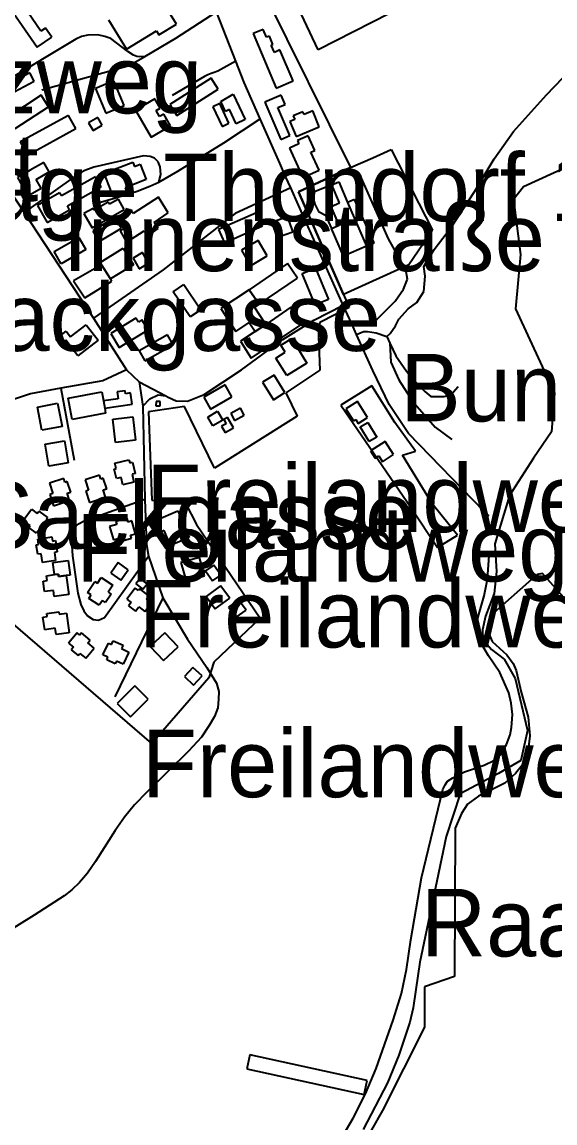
# Model space of a CAD drawing. Extents: x -3657 to 4700, y -7332 to 8131.
# Drawn here: x 2805 to 3148, y 1237 to 1945 of the extents above; entities that cross this region are included whole.
import ezdxf

# ---------------------------------------------------------------- set-up
doc = ezdxf.new("R2010")
doc.units = 0
for name, color, linetype in [('OSM_BUILDING_APARTMENTS', 9, 'CONTINUOUS'), ('OSM_BUILDING_DETACHED', 9, 'CONTINUOUS'), ('OSM_BUILDING_GREENHOUSE', 9, 'CONTINUOUS'), ('OSM_BUILDING_HOUSE', 9, 'CONTINUOUS'), ('OSM_BUILDING_ROOF', 9, 'CONTINUOUS'), ('OSM_BUILDING_YES', 9, 'CONTINUOUS'), ('OSM_HIGHWAY_PRIMARY', 8, 'CONTINUOUS'), ('OSM_HIGHWAY_RESIDENTIAL', 8, 'CONTINUOUS'), ('OSM_HIGHWAY_SERVICE', 8, 'CONTINUOUS'), ('OSM_HIGHWAY_TRACK', 8, 'CONTINUOUS'), ('OSM_LABELS', 8, 'CONTINUOUS'), ('OSM_LANDUSE_COMMERCIAL', 3, 'CONTINUOUS'), ('OSM_LANDUSE_RESIDENTIAL', 3, 'CONTINUOUS'), ('OSM_WATERWAY_STREAM', 4, 'CONTINUOUS')]:
    doc.layers.add(name, color=color, linetype=linetype)

msp = doc.modelspace()

# ---------------------------------------------------------------- linework, layer by layer
at = {"layer": 'OSM_BUILDING_APARTMENTS'}
for p, q in [((2856.242393, 1789.075665), (2838.33548, 1778.912449)), ((2861.999, 1780.180071), (2856.242393, 1789.075665)), ((2838.33548, 1778.912449), (2845.457289, 1767.92639)), ((2845.457289, 1767.92639), (2862.954642, 1778.701178)), ((2862.954642, 1778.701178), (2861.999, 1780.180071))]:
    msp.add_line(p, q, dxfattribs=at)
at = {"layer": 'OSM_BUILDING_DETACHED'}
for p, q in [((2864.896264, 1661.668518), (2873.891435, 1663.825699)), ((2873.891435, 1663.825699), (2874.369256, 1661.857549)), ((2864.486703, 1657.810054), (2865.745723, 1658.1214)), ((2865.927751, 1651.783289), (2864.486703, 1657.810054)), ((2865.745723, 1658.1214), (2864.896264, 1661.668518)), ((2874.369256, 1661.857549), (2876.166773, 1662.28009)), ((2876.166773, 1662.28009), (2877.903615, 1655.030181)), ((2831.979701, 1651.649855), (2822.77975, 1648.69207)), ((2832.753317, 1649.259164), (2831.979701, 1651.649855)), ((2834.315716, 1649.759541), (2832.753317, 1649.259164)), ((2836.50004, 1642.99889), (2834.315716, 1649.759541)), ((2855.066802, 1653.795917), (2845.86685, 1650.827013)), ((2845.86685, 1650.827013), (2848.005668, 1644.177556)), ((2855.840417, 1651.394107), (2855.066802, 1653.795917)), ((2857.4104, 1651.894484), (2855.840417, 1651.394107)), ((2859.594725, 1645.133832), (2857.4104, 1651.894484)), ((2868.88569, 1652.483817), (2865.927751, 1651.783289)), ((2870.015775, 1647.780272), (2868.88569, 1652.483817)), ((2877.099662, 1649.470434), (2870.015775, 1647.780272)), ((2877.903615, 1655.030181), (2875.886148, 1654.540923)), ((2875.886148, 1654.540923), (2877.099662, 1649.470434)), ((2822.77975, 1648.69207), (2824.918568, 1642.042613)), ((2824.918568, 1642.042613), (2823.037621, 1641.442161)), ((2834.217118, 1642.265003), (2836.50004, 1642.99889)), ((2835.741594, 1637.539219), (2834.217118, 1642.265003)), ((2848.005668, 1644.177556), (2846.124722, 1643.577103)), ((2846.124722, 1643.577103), (2848.460736, 1636.327194)), ((2857.304218, 1644.399946), (2859.594725, 1645.133832)), ((2858.828695, 1639.674161), (2857.304218, 1644.399946)), ((2823.037621, 1641.442161), (2825.373636, 1634.203371)), ((2825.373636, 1634.203371), (2835.741594, 1637.539219)), ((2848.460736, 1636.327194), (2858.828695, 1639.674161)), ((2806.048428, 1624.774041), (2811.221031, 1631.934994)), ((2811.221031, 1631.934994), (2814.96017, 1629.232958)), ((2814.96017, 1629.232958), (2816.006826, 1630.678492)), ((2816.006826, 1630.678492), (2821.680003, 1626.575399)), ((2891.479801, 1625.052029), (2905.283521, 1630.94536)), ((2905.283521, 1630.94536), (2912.579772, 1613.84358)), ((2810.492922, 1621.571627), (2806.048428, 1624.774041)), ((2809.522111, 1620.226169), (2810.492922, 1621.571627)), ((2823.287909, 1623.339627), (2818.145644, 1616.223151)), ((2821.680003, 1626.575399), (2820.694023, 1625.218821)), ((2820.694023, 1625.218821), (2823.287909, 1623.339627)), ((2866.056686, 1622.17208), (2861.498425, 1620.904458)), ((2861.498425, 1620.904458), (2863.88753, 1612.364687)), ((2872.76135, 1626.141739), (2865.510605, 1624.117991)), ((2865.510605, 1624.117991), (2866.056686, 1622.17208)), ((2873.421198, 1623.784406), (2872.76135, 1626.141739)), ((2875.772381, 1624.440456), (2873.421198, 1623.784406)), ((2878.062889, 1616.267629), (2875.772381, 1624.440456)), ((2894.695612, 1617.513013), (2891.479801, 1625.052029)), ((2814.474765, 1616.645692), (2809.522111, 1620.226169)), ((2815.536589, 1618.113465), (2814.474765, 1616.645692)), ((2815.278718, 1612.842826), (2824.448331, 1614.243882)), ((2818.145644, 1616.223151), (2815.536589, 1618.113465)), ((2824.448331, 1614.243882), (2824.857892, 1611.552964)), ((2874.884999, 1615.37807), (2878.062889, 1616.267629)), ((2875.44625, 1613.354322), (2874.884999, 1615.37807)), ((2896.432454, 1618.246899), (2894.695612, 1617.513013)), ((2900.512894, 1608.695255), (2896.432454, 1618.246899)), ((2912.579772, 1613.84358), (2900.512894, 1608.695255)), ((2814.368582, 1609.006601), (2815.832383, 1609.22899)), ((2815.286302, 1603.057672), (2814.368582, 1609.006601)), ((2815.832383, 1609.22899), (2815.278718, 1612.842826)), ((2824.857892, 1611.552964), (2826.776761, 1611.853191)), ((2826.776761, 1611.853191), (2827.891677, 1604.547684)), ((2863.88753, 1612.364687), (2867.619085, 1613.40992)), ((2867.619085, 1613.40992), (2868.203089, 1611.330575)), ((2868.203089, 1611.330575), (2875.44625, 1613.354322)), ((2817.409951, 1603.380137), (2815.286302, 1603.057672)), ((2818.282164, 1597.664718), (2817.409951, 1603.380137)), ((2827.891677, 1604.547684), (2825.980393, 1604.258577)), ((2825.980393, 1604.258577), (2826.79193, 1598.976818)), ((2919.125163, 1600.989446), (2907.323741, 1597.686957)), ((2922.431988, 1589.202784), (2919.125163, 1600.989446)), ((2826.79193, 1598.976818), (2818.282164, 1597.664718)), ((2907.323741, 1597.686957), (2910.622981, 1585.900295)), ((2818.843414, 1585.855817), (2821.308364, 1586.178282)), ((2819.75355, 1579.028448), (2818.843414, 1585.855817)), ((2820.906388, 1589.258382), (2826.048653, 1589.94779)), ((2821.308364, 1586.178282), (2820.906388, 1589.258382)), ((2826.048653, 1589.94779), (2828.54394, 1590.281375)), ((2828.54394, 1590.281375), (2828.748721, 1588.724646)), ((2828.748721, 1588.724646), (2833.671036, 1589.369577)), ((2833.671036, 1589.369577), (2835.30928, 1577.082537)), ((2847.254807, 1578.516952), (2851.911666, 1585.522232)), ((2851.911666, 1585.522232), (2853.648508, 1584.365805)), ((2853.648508, 1584.365805), (2856.105873, 1588.068596)), ((2856.105873, 1588.068596), (2863.462801, 1583.187139)), ((2910.622981, 1585.900295), (2922.431988, 1589.202784)), ((2825.373636, 1579.773454), (2819.75355, 1579.028448)), ((2825.896963, 1575.837154), (2825.373636, 1579.773454)), ((2849.719757, 1576.882386), (2847.254807, 1578.516952)), ((2863.462801, 1583.187139), (2860.459354, 1578.661505)), ((2860.459354, 1578.661505), (2862.49199, 1577.304927)), ((2932.799946, 1582.797956), (2923.463474, 1575.92611)), ((2938.693073, 1574.791922), (2932.799946, 1582.797956)), ((2835.30928, 1577.082537), (2825.896963, 1575.837154)), ((2848.233202, 1574.647368), (2849.719757, 1576.882386)), ((2854.87719, 1570.23293), (2848.233202, 1574.647368)), ((2856.91741, 1573.313029), (2854.87719, 1570.23293)), ((2858.942462, 1571.967571), (2856.91741, 1573.313029)), ((2862.49199, 1577.304927), (2858.942462, 1571.967571)), ((2923.463474, 1575.92611), (2929.356601, 1567.920075)), ((2929.356601, 1567.920075), (2938.693073, 1574.791922)), ((2821.065662, 1564.895573), (2828.839734, 1565.974164)), ((2821.315949, 1563.049737), (2821.065662, 1564.895573)), ((2828.839734, 1565.974164), (2829.03693, 1564.584227)), ((2829.03693, 1564.584227), (2833.708959, 1565.229158)), ((2833.708959, 1565.229158), (2835.460969, 1552.564056)), ((2818.653803, 1562.682794), (2821.315949, 1563.049737)), ((2819.783888, 1554.565565), (2818.653803, 1562.682794)), ((2826.50372, 1555.488482), (2819.783888, 1554.565565)), ((2827.06497, 1551.407629), (2826.50372, 1555.488482)), ((2835.460969, 1552.564056), (2827.06497, 1551.407629)), ((2840.550143, 1552.530697), (2835.119668, 1545.936838)), ((2842.302153, 1551.085163), (2840.550143, 1552.530697)), ((2843.447407, 1552.4751), (2842.302153, 1551.085163)), ((2849.021986, 1547.882749), (2843.447407, 1552.4751)), ((2897.031627, 1552.608534), (2887.55105, 1543.790776)), ((2905.511054, 1543.47943), (2897.031627, 1552.608534)), ((2835.119668, 1545.936838), (2838.214129, 1543.390474)), ((2838.214129, 1543.390474), (2836.78825, 1541.655834)), ((2847.543016, 1546.092511), (2849.021986, 1547.882749)), ((2851.570365, 1542.778902), (2847.543016, 1546.092511)), ((2857.20562, 1538.319986), (2860.739979, 1545.847882)), ((2860.739979, 1545.847882), (2862.636094, 1544.958323)), ((2862.636094, 1544.958323), (2863.826855, 1547.504687)), ((2863.826855, 1547.504687), (2870.190218, 1544.513543)), ((2870.190218, 1544.513543), (2869.189069, 1542.378601)), ((2887.55105, 1543.790776), (2896.030478, 1534.672792)), ((2896.030478, 1534.672792), (2905.511054, 1543.47943)), ((2836.78825, 1541.655834), (2841.308589, 1537.930804)), ((2841.308589, 1537.930804), (2842.41592, 1539.276262)), ((2842.41592, 1539.276262), (2846.15506, 1536.207282)), ((2846.15506, 1536.207282), (2851.570365, 1542.778902)), ((2860.330418, 1536.852213), (2857.20562, 1538.319986)), ((2859.594725, 1535.284364), (2860.330418, 1536.852213)), ((2869.189069, 1542.378601), (2873.830759, 1540.19918)), ((2873.830759, 1540.19918), (2870.137127, 1532.326579)), ((2865.123798, 1532.682403), (2859.594725, 1535.284364)), ((2865.889828, 1534.316968), (2865.123798, 1532.682403)), ((2870.137127, 1532.326579), (2865.889828, 1534.316968)), ((2877.607821, 1518.49393), (2866.344896, 1507.174287)), ((2886.216185, 1509.931921), (2877.607821, 1518.49393)), ((2874.960844, 1498.612277), (2886.216185, 1509.931921)), ((2866.344896, 1507.174287), (2874.960844, 1498.612277))]:
    msp.add_line(p, q, dxfattribs=at)
at = {"layer": 'OSM_BUILDING_GREENHOUSE'}
for p, q in [((2951.609411, 1281.34851), (2949.637451, 1272.352841)), ((3026.998957, 1264.813825), (2951.609411, 1281.34851)), ((2949.637451, 1272.352841), (3025.026997, 1255.807036)), ((3025.026997, 1255.807036), (3026.998957, 1264.813825))]:
    msp.add_line(p, q, dxfattribs=at)
at = {"layer": 'OSM_BUILDING_HOUSE'}
for p, q in [((2825.919717, 1797.593196), (2841.725734, 1806.744539)), ((2841.725734, 1806.744539), (2846.22332, 1798.983133)), ((2830.417302, 1789.83179), (2825.919717, 1797.593196)), ((2846.22332, 1798.983133), (2830.417302, 1789.83179))]:
    msp.add_line(p, q, dxfattribs=at)
at = {"layer": 'OSM_BUILDING_ROOF'}
for p, q in [((3018.898752, 1831.129586), (3014.416335, 1829.261511)), ((3014.416335, 1829.261511), (3026.627318, 1801.073597)), ((3031.481373, 1803.319735), (3018.898752, 1831.129586)), ((3026.627318, 1801.073597), (3031.481373, 1803.319735))]:
    msp.add_line(p, q, dxfattribs=at)
at = {"layer": 'OSM_BUILDING_YES'}
for p, q in [((2817.387198, 1939.222174), (2806.147026, 1955.667904)), ((2904.441645, 1943.758927), (2897.418434, 1955.156407)), ((2799.624389, 1951.220107), (2814.861572, 1928.914405)), ((2860.823408, 1946.527681), (2872.435218, 1927.680141)), ((2820.3148, 1941.223683), (2817.387198, 1939.222174)), ((2824.311811, 1935.37483), (2820.3148, 1941.223683)), ((2872.435218, 1927.680141), (2891.585983, 1939.477923)), ((2891.585983, 1939.477923), (2893.209058, 1936.842603)), ((2893.209058, 1936.842603), (2904.441645, 1943.758927)), ((2960.134345, 1940.467557), (2953.73306, 1937.765521)), ((2962.295917, 1935.36371), (2960.134345, 1940.467557)), ((2814.861572, 1928.914405), (2824.311811, 1935.37483)), ((2953.73306, 1937.765521), (2968.575851, 1902.70576)), ((2964.131356, 1936.142075), (2962.295917, 1935.36371)), ((2966.376357, 1930.826957), (2964.131356, 1936.142075)), ((2965.322117, 1930.382178), (2966.376357, 1930.826957)), ((2967.309246, 1925.689752), (2965.322117, 1930.382178)), ((2970.90428, 1927.213122), (2967.309246, 1925.689752)), ((2979.35337, 1907.264752), (2970.90428, 1927.213122)), ((2810.189544, 1912.557631), (2797.333882, 1905.708023)), ((2813.079224, 1907.142438), (2810.189544, 1912.557631)), ((2800.223562, 1900.29283), (2813.079224, 1907.142438)), ((2864.281922, 1907.32035), (2852.503254, 1902.483371)), ((2870.781806, 1891.497312), (2864.281922, 1907.32035)), ((2926.732377, 1909.043871), (2900.133671, 1892.175601)), ((2931.20721, 1901.982993), (2926.732377, 1909.043871)), ((2968.575851, 1902.70576), (2979.35337, 1907.264752)), ((2817.455458, 1898.057812), (2796.074861, 1884.025013)), ((2822.28676, 1890.696708), (2817.455458, 1898.057812)), ((2852.503254, 1902.483371), (2859.003137, 1886.660332)), ((2904.608503, 1885.125842), (2931.20721, 1901.982993)), ((2933.012311, 1893.988078), (2940.839475, 1898.847296)), ((2940.839475, 1898.847296), (2948.568042, 1882.434925)), ((2971.677895, 1898.180127), (2961.309937, 1893.754569)), ((2974.241443, 1892.153362), (2971.677895, 1898.180127)), ((2800.853072, 1876.675028), (2822.28676, 1890.696708)), ((2859.003137, 1886.660332), (2870.781806, 1891.497312)), ((2890.501405, 1895.833914), (2878.017382, 1888.528407)), ((2893.990258, 1889.862746), (2890.501405, 1895.833914)), ((2891.305358, 1888.294898), (2893.990258, 1889.862746)), ((2900.133671, 1892.175601), (2904.608503, 1885.125842)), ((2932.253865, 1892.731575), (2927.847293, 1890.674469)), ((2927.847293, 1890.674469), (2933.725251, 1878.009367)), ((2938.139407, 1880.055354), (2932.253865, 1892.731575)), ((2935.970251, 1887.705565), (2933.012311, 1893.988078)), ((2961.309937, 1893.754569), (2971.54896, 1869.758704)), ((2969.523908, 1890.140734), (2974.241443, 1892.153362)), ((2977.199383, 1872.171634), (2969.523908, 1890.140734)), ((2835.058993, 1885.192559), (2804.121975, 1868.224214)), ((2839.738605, 1876.663909), (2835.058993, 1885.192559)), ((2853.853288, 1883.835981), (2847.990499, 1880.466775)), ((2856.682292, 1878.921166), (2853.853288, 1883.835981)), ((2878.017382, 1888.528407), (2888.172976, 1871.181999)), ((2893.60345, 1884.369717), (2891.305358, 1888.294898)), ((2896.280765, 1885.937565), (2893.60345, 1884.369717)), ((2900.649415, 1878.476386), (2896.280765, 1885.937565)), ((2938.465539, 1888.873111), (2935.970251, 1887.705565)), ((2942.781098, 1879.71065), (2938.465539, 1888.873111)), ((2985.62572, 1887.549892), (2979.368539, 1884.95905)), ((2979.368539, 1884.95905), (2980.400026, 1882.479403)), ((2986.376581, 1885.726295), (2985.62572, 1887.549892)), ((2991.973914, 1888.050269), (2986.376581, 1885.726295)), ((2996.213628, 1877.809216), (2991.973914, 1888.050269)), ((2808.809172, 1859.695563), (2839.738605, 1876.663909)), ((2847.990499, 1880.466775), (2850.819503, 1875.551959)), ((2850.819503, 1875.551959), (2856.682292, 1878.921166)), ((2888.172976, 1871.181999), (2900.649415, 1878.476386)), ((2933.725251, 1878.009367), (2938.139407, 1880.055354)), ((2948.568042, 1882.434925), (2942.781098, 1879.71065)), ((2980.400026, 1882.479403), (2977.282812, 1881.178423)), ((2977.282812, 1881.178423), (2981.249486, 1871.604539)), ((2981.249486, 1871.604539), (2996.213628, 1877.809216)), ((2971.54896, 1869.758704), (2977.199383, 1872.171634)), ((2988.970467, 1872.0382), (2982.17479, 1868.913622)), ((2982.17479, 1868.913622), (2983.069756, 1866.956591)), ((2993.323948, 1862.59775), (2988.970467, 1872.0382)), ((2804.121975, 1868.224214), (2808.809172, 1859.695563)), ((2983.069756, 1866.956591), (2976.964265, 1864.14336)), ((2976.964265, 1864.14336), (2985.709149, 1845.184625)), ((2990.843829, 1861.463562), (2993.323948, 1862.59775)), ((2996.137783, 1849.988246), (2990.843829, 1861.463562)), ((2819.1923, 1854.93642), (2810.530845, 1849.954887)), ((2822.696321, 1848.854057), (2819.1923, 1854.93642)), ((2858.062664, 1848.053454), (2876.303294, 1855.15881)), ((2876.303294, 1855.15881), (2877.387872, 1852.378937)), ((2810.530845, 1849.954887), (2802.241028, 1845.195744)), ((2814.292738, 1844.017078), (2822.696321, 1848.854057)), ((2864.084726, 1832.58624), (2858.062664, 1848.053454)), ((2877.387872, 1852.378937), (2881.043582, 1853.802232)), ((2881.043582, 1853.802232), (2884.896488, 1843.905883)), ((2985.709149, 1845.184625), (2996.137783, 1849.988246)), ((2802.241028, 1845.195744), (2809.013952, 1833.420202)), ((2817.569225, 1838.335017), (2814.292738, 1844.017078)), ((2852.427409, 1845.762838), (2830.493147, 1833.364604)), ((2856.15138, 1839.180099), (2852.427409, 1845.762838)), ((2884.896488, 1843.905883), (2871.449238, 1838.668602)), ((3004.162143, 1840.570035), (2993.043323, 1835.944326)), ((3004.162143, 1840.570035), (3008.674898, 1842.515947)), ((3009.175472, 1828.983524), (3004.162143, 1840.570035)), ((3009.175472, 1828.983524), (3004.162143, 1840.570035)), ((3008.674898, 1842.515947), (3014.416335, 1829.261511)), ((2809.013952, 1833.420202), (2817.569225, 1838.335017)), ((2829.332724, 1835.410591), (2815.058768, 1827.337839)), ((2830.493147, 1833.364604), (2829.332724, 1835.410591)), ((2834.452236, 1826.915298), (2856.15138, 1839.180099)), ((2872.533816, 1835.877609), (2864.084726, 1832.58624)), ((2871.449238, 1838.668602), (2872.533816, 1835.877609)), ((2993.043323, 1835.944326), (2992.231786, 1831.985787)), ((2815.058768, 1827.337839), (2821.30078, 1816.307302)), ((2835.817439, 1824.502368), (2834.452236, 1826.915298)), ((2860.565536, 1829.483901), (2851.479352, 1824.235501)), ((2861.399827, 1828.038367), (2860.565536, 1829.483901)), ((2867.088173, 1831.318617), (2861.399827, 1828.038367)), ((2870.887988, 1824.735878), (2867.088173, 1831.318617)), ((2892.90568, 1832.597359), (2876.530828, 1822.122797)), ((2899.109769, 1822.434143), (2892.90568, 1832.597359)), ((2992.231786, 1831.985787), (2993.346701, 1828.116204)), ((2993.346701, 1828.116204), (2995.584118, 1823.434897)), ((3003.805674, 1826.65955), (3009.175472, 1828.983524)), ((3003.805674, 1826.65955), (3009.175472, 1828.983524)), ((3008.993445, 1814.683856), (3003.805674, 1826.65955)), ((3008.993445, 1814.683856), (3003.805674, 1826.65955)), ((3014.416335, 1829.261511), (3026.627318, 1801.073597)), ((2821.30078, 1816.307302), (2835.817439, 1824.502368)), ((2850.819503, 1825.391928), (2844.964299, 1822.011602)), ((2844.964299, 1822.011602), (2850.273422, 1812.826901)), ((2850.273422, 1812.826901), (2870.887988, 1824.735878)), ((2864.881095, 1819.576433), (2850.645061, 1811.003304)), ((2851.479352, 1824.235501), (2850.819503, 1825.391928)), ((2869.075302, 1812.604511), (2864.881095, 1819.576433)), ((2875.006351, 1824.357815), (2868.498883, 1820.399276)), ((2868.498883, 1820.399276), (2872.564154, 1813.382876)), ((2876.530828, 1822.122797), (2875.006351, 1824.357815)), ((2890.160105, 1816.229466), (2899.109769, 1822.434143)), ((2955.940138, 1822.623174), (2931.495419, 1811.703832)), ((2959.7172, 1814.17236), (2955.940138, 1822.623174)), ((2965.610326, 1816.607529), (2975.447373, 1820.199125)), ((2975.447373, 1820.199125), (2979.118252, 1810.158223)), ((2995.584118, 1823.434897), (3000.26373, 1820.999728)), ((3000.26373, 1820.999728), (3003.964947, 1812.504436)), ((2854.839268, 1804.042502), (2869.075302, 1812.604511)), ((2872.564154, 1813.382876), (2868.195504, 1811.036663)), ((2885.890053, 1807.578501), (2892.602301, 1812.459958)), ((2892.602301, 1812.459958), (2890.160105, 1816.229466)), ((2935.272481, 1803.253018), (2959.7172, 1814.17236)), ((2969.281206, 1806.566627), (2965.610326, 1816.607529)), ((3003.964947, 1812.504436), (3008.993445, 1814.683856)), ((3003.964947, 1812.504436), (3008.993445, 1814.683856)), ((3011.716267, 1794.613172), (3003.964947, 1812.504436)), ((2850.645061, 1811.003304), (2854.839268, 1804.042502)), ((2868.195504, 1811.036663), (2872.359374, 1803.619961)), ((2872.359374, 1803.619961), (2883.751235, 1810.936587)), ((2883.751235, 1810.936587), (2885.890053, 1807.578501)), ((2931.495419, 1811.703832), (2935.272481, 1803.253018)), ((2956.865442, 1804.754149), (2946.209274, 1798.516114)), ((2962.713062, 1794.779965), (2956.865442, 1804.754149)), ((2979.118252, 1810.158223), (2969.281206, 1806.566627)), ((2855.423272, 1790.699111), (2870.273647, 1799.850453)), ((2870.273647, 1799.850453), (2876.788699, 1789.075665)), ((2946.209274, 1798.516114), (2952.056894, 1788.53081)), ((3026.627318, 1801.073597), (3011.716267, 1794.613172)), ((2861.999, 1780.180071), (2855.423272, 1790.699111)), ((2882.530136, 1797.003863), (2876.530828, 1793.445625)), ((2876.530828, 1793.445625), (2880.398903, 1786.429226)), ((2886.398212, 1790.098658), (2882.530136, 1797.003863)), ((2952.056894, 1788.53081), (2962.713062, 1794.779965)), ((2876.788699, 1789.075665), (2861.999, 1780.180071)), ((2880.398903, 1786.429226), (2886.398212, 1790.098658)), ((2975.803842, 1789.854029), (2951.177096, 1773.119193)), ((2982.091361, 1780.602611), (2975.803842, 1789.854029)), ((2985.147899, 1783.426963), (2993.733509, 1787.029678)), ((2993.596989, 1763.289561), (2985.147899, 1783.426963)), ((2993.733509, 1787.029678), (3002.182599, 1766.892277)), ((2902.302827, 1771.751495), (2909.136427, 1776.399443)), ((2909.136427, 1776.399443), (2920.14148, 1760.25394)), ((2957.464615, 1763.867775), (2982.091361, 1780.602611)), ((2913.307881, 1755.594872), (2902.302827, 1771.751495)), ((2951.177096, 1773.119193), (2932.853038, 1761.065663)), ((2957.464615, 1763.867775), (2951.177096, 1773.119193)), ((2951.177096, 1773.119193), (2957.464615, 1763.867775)), ((2954.658364, 1761.78843), (2957.464615, 1763.867775)), ((3002.182599, 1766.892277), (2993.596989, 1763.289561)), ((2920.14148, 1760.25394), (2913.307881, 1755.594872)), ((2932.853038, 1761.065663), (2942.629408, 1746.287857)), ((2961.89394, 1750.846849), (2954.658364, 1761.78843)), ((2977.927492, 1761.832908), (2961.89394, 1750.846849)), ((2985.041716, 1751.058119), (2977.927492, 1761.832908)), ((2836.446949, 1742.840814), (2846.375009, 1750.524384)), ((2846.375009, 1750.524384), (2854.050484, 1740.605796)), ((2878.426943, 1754.827627), (2862.188611, 1744.853442)), ((2879.974173, 1752.303503), (2878.426943, 1754.827627)), ((2882.279849, 1753.715678), (2879.974173, 1752.303503)), ((2886.238938, 1747.266372), (2882.279849, 1753.715678)), ((2942.629408, 1746.287857), (2951.222603, 1751.958798)), ((2951.222603, 1751.958798), (2954.984496, 1746.276738)), ((2952.39061, 1729.197197), (2985.041716, 1751.058119)), ((2954.984496, 1746.276738), (2961.89394, 1750.846849)), ((2961.89394, 1750.846849), (2954.984496, 1746.276738)), ((2826.890528, 1741.239607), (2833.648283, 1746.465769)), ((2829.583012, 1737.748087), (2826.890528, 1741.239607)), ((2833.648283, 1746.465769), (2836.446949, 1742.840814)), ((2862.188611, 1744.853442), (2867.702514, 1735.880012)), ((2867.702514, 1735.880012), (2886.238938, 1747.266372)), ((2898.730546, 1744.141795), (2880.51267, 1733.767308)), ((2902.378672, 1737.748087), (2898.730546, 1744.141795)), ((2954.984496, 1746.276738), (2945.678362, 1740.072061)), ((2971.571713, 1737.381143), (2978.549417, 1741.695507)), ((2978.549417, 1741.695507), (2988.272697, 1725.972544)), ((2833.360073, 1740.672513), (2829.583012, 1737.748087)), ((2841.141731, 1730.620492), (2833.360073, 1740.672513)), ((2854.050484, 1740.605796), (2841.141731, 1730.620492)), ((2884.16838, 1727.362481), (2902.378672, 1737.748087)), ((2945.678362, 1740.072061), (2952.39061, 1729.197197)), ((2974.35521, 1732.888868), (2971.571713, 1737.381143)), ((2880.51267, 1733.767308), (2884.16838, 1727.362481)), ((2968.333148, 1729.174958), (2974.35521, 1732.888868)), ((2975.280515, 1717.94427), (2968.333148, 1729.174958)), ((2988.272697, 1725.972544), (2975.280515, 1717.94427)), ((2967.157556, 1718.133302), (2959.808213, 1713.57431)), ((2959.808213, 1713.57431), (2966.75558, 1702.365861)), ((2974.112507, 1706.924853), (2967.157556, 1718.133302)), ((2834.778368, 1703.311018), (2856.416836, 1707.358513)), ((2856.416836, 1707.358513), (2857.493829, 1701.620855)), ((2871.449238, 1708.170236), (2866.269051, 1707.42523)), ((2866.269051, 1707.42523), (2866.91373, 1702.977433)), ((2871.722279, 1706.257683), (2871.449238, 1708.170236)), ((2874.900168, 1706.713583), (2871.722279, 1706.257683)), ((2875.931655, 1699.508151), (2874.900168, 1706.713583)), ((2935.704795, 1711.928625), (2921.916244, 1704.067143)), ((2940.103783, 1704.200577), (2935.704795, 1711.928625)), ((2966.75558, 1702.365861), (2974.112507, 1706.924853)), ((2815.09669, 1697.695674), (2828.104042, 1700.153082)), ((2828.104042, 1700.153082), (2830.933046, 1685.208484)), ((2837.319162, 1689.689639), (2834.778368, 1703.311018)), ((2866.91373, 1702.977433), (2857.493829, 1701.620855)), ((2857.493829, 1701.620855), (2858.335705, 1696.995146)), ((2857.493829, 1701.620855), (2858.335705, 1696.995146)), ((2858.335705, 1696.995146), (2875.931655, 1699.508151)), ((2891.290189, 1701.198314), (2891.237098, 1698.462919)), ((2893.937166, 1701.153836), (2891.290189, 1701.198314)), ((2893.884075, 1698.407322), (2893.937166, 1701.153836)), ((2921.916244, 1704.067143), (2926.315232, 1696.350215)), ((2926.315232, 1696.350215), (2940.103783, 1704.200577)), ((3020.696269, 1701.28727), (3013.309004, 1696.628203)), ((3027.211321, 1690.946142), (3020.696269, 1701.28727)), ((2817.925695, 1682.739956), (2815.09669, 1697.695674)), ((2858.942462, 1693.737135), (2837.319162, 1689.689639)), ((2858.335705, 1696.995146), (2858.942462, 1693.737135)), ((2891.237098, 1698.462919), (2893.884075, 1698.407322)), ((2924.487377, 1691.179651), (2930.774895, 1694.949159)), ((2930.774895, 1694.949159), (2934.172734, 1689.289338)), ((2945.617686, 1696.883951), (2939.314999, 1693.62594)), ((2939.314999, 1693.62594), (2941.643428, 1689.111426)), ((2941.643428, 1689.111426), (2947.9537, 1692.369437)), ((2947.9537, 1692.369437), (2945.617686, 1696.883951)), ((3013.309004, 1696.628203), (3018.238904, 1688.80008)), ((2830.933046, 1685.208484), (2817.925695, 1682.739956)), ((2863.493138, 1689.878671), (2876.363969, 1691.335324)), ((2865.184473, 1674.978551), (2863.493138, 1689.878671)), ((2876.363969, 1691.335324), (2878.055304, 1676.446324)), ((2927.885215, 1685.51983), (2924.487377, 1691.179651)), ((2934.172734, 1689.289338), (2927.885215, 1685.51983)), ((2936.326721, 1686.965364), (2933.45221, 1685.375276)), ((2933.45221, 1685.375276), (2935.644119, 1681.394498)), ((2937.25961, 1691.035098), (2934.817413, 1689.689639)), ((2934.817413, 1689.689639), (2936.326721, 1686.965364)), ((2935.644119, 1681.394498), (2940.968411, 1684.330044)), ((2940.968411, 1684.330044), (2937.25961, 1691.035098)), ((3018.238904, 1688.80008), (3019.679951, 1689.711878)), ((3019.679951, 1689.711878), (3021.257519, 1687.198873)), ((3021.257519, 1687.198873), (3027.211321, 1690.946142)), ((3022.546878, 1684.897138), (3027.370595, 1687.810445)), ((3028.280731, 1675.43445), (3022.546878, 1684.897138)), ((3027.370595, 1687.810445), (3033.104448, 1678.358876)), ((3033.104448, 1678.358876), (3028.280731, 1675.43445)), ((2820.011421, 1673.777645), (2832.396847, 1675.901468)), ((2822.415696, 1659.778204), (2820.011421, 1673.777645)), ((2832.396847, 1675.901468), (2834.801121, 1661.902027)), ((2878.055304, 1676.446324), (2865.184473, 1674.978551)), ((3038.42874, 1675.590123), (3029.039177, 1669.563358)), ((3043.881968, 1667.10595), (3038.42874, 1675.590123)), ((3029.039177, 1669.563358), (3032.118468, 1664.770856)), ((3032.118468, 1664.770856), (3034.401391, 1666.238629)), ((3034.401391, 1666.238629), (3036.775327, 1662.546958)), ((3036.775327, 1662.546958), (3043.881968, 1667.10595)), ((2834.801121, 1661.902027), (2822.415696, 1659.778204)), ((2825.02475, 1597.686957), (2834.88455, 1598.999057)), ((2826.048653, 1589.94779), (2825.02475, 1597.686957)), ((2834.88455, 1598.999057), (2836.113233, 1589.703161)), ((2867.050251, 1597.653599), (2862.226533, 1590.970784)), ((2873.481874, 1593.005651), (2867.050251, 1597.653599)), ((2868.665741, 1586.322836), (2873.481874, 1593.005651)), ((2928.537479, 1596.08575), (2923.190434, 1592.427437)), ((2923.190434, 1592.427437), (2927.665266, 1585.878056)), ((2933.012311, 1589.536369), (2928.537479, 1596.08575)), ((2828.54394, 1590.281375), (2826.048653, 1589.94779)), ((2828.748721, 1588.724646), (2828.54394, 1590.281375)), ((2833.671036, 1589.369577), (2828.748721, 1588.724646)), ((2836.113233, 1589.703161), (2833.671036, 1589.369577)), ((2862.226533, 1590.970784), (2868.665741, 1586.322836)), ((2881.104258, 1587.54598), (2878.396605, 1584.054459)), ((2885.601843, 1584.054459), (2881.104258, 1587.54598)), ((2927.665266, 1585.878056), (2933.012311, 1589.536369)), ((2878.002213, 1581.341303), (2872.594492, 1574.146991)), ((2880.110693, 1579.751215), (2878.002213, 1581.341303)), ((2878.396605, 1584.054459), (2882.886606, 1580.562938)), ((2880.869139, 1580.763089), (2880.110693, 1579.751215)), ((2886.70159, 1576.382009), (2880.869139, 1580.763089)), ((2882.886606, 1580.562938), (2885.601843, 1584.054459)), ((2872.594492, 1574.146991), (2875.36282, 1572.067646)), ((2875.36282, 1572.067646), (2873.663901, 1569.810389)), ((2884.183549, 1566.218793), (2888.544614, 1572.023168)), ((2885.275711, 1574.480576), (2886.70159, 1576.382009)), ((2888.544614, 1572.023168), (2885.275711, 1574.480576)), ((2944.305574, 1573.72445), (2937.964965, 1569.087622)), ((2949.121707, 1567.15283), (2944.305574, 1573.72445)), ((2873.663901, 1569.810389), (2878.085642, 1566.485661)), ((2878.085642, 1566.485661), (2880.163785, 1569.243295)), ((2880.163785, 1569.243295), (2884.183549, 1566.218793)), ((2937.964965, 1569.087622), (2942.781098, 1562.516002)), ((2942.781098, 1562.516002), (2949.121707, 1567.15283)), ((2915.052307, 1530.33619), (2909.58391, 1524.465098)), ((2920.92268, 1524.876519), (2915.052307, 1530.33619)), ((2909.58391, 1524.465098), (2915.454283, 1519.005427)), ((2915.454283, 1519.005427), (2920.92268, 1524.876519))]:
    msp.add_line(p, q, dxfattribs=at)
at = {"layer": 'OSM_HIGHWAY_PRIMARY'}
for p, q in [((2942.652162, 1919.918735), (2930.236398, 1951.820559)), ((2947.991623, 1906.197281), (2942.652162, 1919.918735)), ((2958.253399, 1882.924183), (2947.991623, 1906.197281)), ((2970.851189, 1854.380445), (2958.253399, 1882.924183)), ((2974.438639, 1845.94075), (2970.851189, 1854.380445)), ((2977.859231, 1838.535168), (2974.438639, 1845.94075)), ((2982.73604, 1827.449034), (2977.859231, 1838.535168)), ((3011.610084, 1763.256203), (2982.73604, 1827.449034)), ((3017.078481, 1751.158195), (3011.610084, 1763.256203)), ((3020.203279, 1744.230751), (3017.078481, 1751.158195)), ((3030.631914, 1721.168923), (3020.203279, 1744.230751)), ((3041.174315, 1699.31912), (3030.631914, 1721.168923)), ((3053.400467, 1680.671731), (3041.174315, 1699.31912)), ((3102.107877, 1630.622894), (3053.400467, 1680.671731)), ((3103.298638, 1629.355272), (3102.107877, 1630.622894)), ((3105.285767, 1627.709587), (3103.298638, 1629.355272))]:
    msp.add_line(p, q, dxfattribs=at)
at = {"layer": 'OSM_HIGHWAY_RESIDENTIAL'}
for p, q in [((2783.348135, 1857.99428), (2806.518665, 1822.789967)), ((2977.859231, 1838.535168), (2942.113665, 1822.189514)), ((2806.518665, 1822.789967), (2851.236649, 1754.838747)), ((2942.113665, 1822.189514), (2895.871204, 1785.862131)), ((2895.871204, 1785.862131), (2851.236649, 1754.838747)), ((2992.671684, 1753.493288), (3011.610084, 1763.256203)), ((2851.236649, 1754.838747), (2872.291114, 1721.658181)), ((2972.679044, 1741.195129), (2992.671684, 1753.493288)), ((2946.262365, 1721.635942), (2972.679044, 1741.195129)), ((2872.291114, 1721.658181), (2857.023593, 1714.530586)), ((2872.291114, 1721.658181), (2880.44441, 1713.874536)), ((2922.151363, 1705.812904), (2946.262365, 1721.635942)), ((2857.023593, 1714.530586), (2830.053248, 1709.738085)), ((2880.44441, 1713.874536), (2897.524617, 1704.856627)), ((2880.44441, 1713.874536), (2882.924528, 1698.285007)), ((2810.606689, 1706.279922), (2762.058552, 1689.923149)), ((2830.053248, 1709.738085), (2810.606689, 1706.279922)), ((2911.426934, 1701.554138), (2922.151363, 1705.812904)), ((2882.924528, 1698.285007), (2887.240087, 1702.855119)), ((2887.240087, 1702.855119), (2892.700899, 1705.44596)), ((2892.700899, 1705.44596), (2897.524617, 1704.856627)), ((2897.524617, 1704.856627), (2899.041509, 1704.056024)), ((2899.041509, 1704.056024), (2904.252034, 1701.676452)), ((2904.252034, 1701.676452), (2911.426934, 1701.554138)), ((2882.924528, 1698.285007), (2884.130458, 1638.295344)), ((2884.130458, 1638.295344), (2885.22262, 1609.418022)), ((2885.22262, 1609.418022), (2886.360289, 1601.923484)), ((2886.360289, 1601.923484), (2895.689177, 1574.969834)), ((2895.689177, 1574.969834), (2864.911433, 1511.310738)), ((2895.689177, 1574.969834), (2911.464857, 1548.416485)), ((2911.464857, 1548.416485), (2924.009556, 1530.33619))]:
    msp.add_line(p, q, dxfattribs=at)
at = {"layer": 'OSM_HIGHWAY_SERVICE'}
for p, q in [((2904.077591, 1934.696541), (2930.236398, 1951.820559)), ((2884.092535, 1923.08779), (2904.077591, 1934.696541)), ((2873.974864, 1917.205579), (2884.092535, 1923.08779)), ((2942.652162, 1919.918735), (2930.919, 1913.580624)), ((2818.031877, 1901.549333), (2873.974864, 1917.205579)), ((2924.517715, 1911.278889), (2922.424403, 1910.066865)), ((2926.785469, 1912.057254), (2924.517715, 1911.278889)), ((2928.651246, 1912.646587), (2926.785469, 1912.057254)), ((2930.919, 1913.580624), (2928.651246, 1912.646587)), ((2922.424403, 1910.066865), (2901.69607, 1898.013334)), ((3040.688909, 1805.83274), (3023.274986, 1844.86216)), ((3051.860821, 1785.862131), (3040.688909, 1805.83274)), ((3052.86197, 1779.957681), (3051.860821, 1785.862131)), ((3050.351513, 1773.430539), (3052.86197, 1779.957681)), ((3045.027221, 1765.769208), (3050.351513, 1773.430539)), ((3033.271306, 1754.093741), (3045.027221, 1765.769208)), ((3017.078481, 1751.158195), (3026.369446, 1752.214547)), ((3026.369446, 1752.214547), (3033.271306, 1754.093741)), ((2830.053248, 1709.738085), (2838.775379, 1663.503234)), ((2884.130458, 1638.295344), (2844.729181, 1624.206947)), ((2840.041984, 1621.538269), (2837.48602, 1617.201667)), ((2844.729181, 1624.206947), (2840.041984, 1621.538269)), ((2837.48602, 1617.201667), (2836.92477, 1611.397292)), ((2836.92477, 1611.397292), (2837.569449, 1602.079157)), ((2837.569449, 1602.079157), (2841.1569, 1578.072172)), ((2858.100586, 1562.360329), (2886.360289, 1601.923484)), ((2841.1569, 1578.072172), (2842.984755, 1570.800024)), ((2842.984755, 1570.800024), (2844.994637, 1566.674692)), ((2844.994637, 1566.674692), (2847.239638, 1563.372203)), ((2847.239638, 1563.372203), (2850.811919, 1561.192782)), ((2850.811919, 1561.192782), (2854.338694, 1560.58121)), ((2854.338694, 1560.58121), (2858.100586, 1562.360329)), ((2924.009556, 1530.33619), (2930.107463, 1520.172974)), ((2930.107463, 1520.172974), (2931.578848, 1514.835617)), ((2931.578848, 1514.835617), (2931.525757, 1509.798487)), ((2931.525757, 1509.798487), (2930.972091, 1504.26098)), ((2930.972091, 1504.26098), (2928.931871, 1498.76795)), ((2928.931871, 1498.76795), (2925.42785, 1492.919097)), ((2925.42785, 1492.919097), (2920.543457, 1485.391201)), ((2920.543457, 1485.391201), (2912.253641, 1476.395531)), ((2912.253641, 1476.395531), (2885.351556, 1450.209126)), ((2885.351556, 1450.209126), (2877.463716, 1442.025179)), ((2877.463716, 1442.025179), (2871.107938, 1434.141459)), ((2871.107938, 1434.141459), (2865.002446, 1425.390418)), ((2865.002446, 1425.390418), (2852.389487, 1405.464287)), ((2852.389487, 1405.464287), (2847.307898, 1398.136542)), ((2847.307898, 1398.136542), (2842.067035, 1391.987462)), ((2837.220564, 1387.272797), (2832.199651, 1383.581126)), ((2842.067035, 1391.987462), (2837.220564, 1387.272797)), ((2832.199651, 1383.581126), (2812.950288, 1371.093936))]:
    msp.add_line(p, q, dxfattribs=at)
at = {"layer": 'OSM_HIGHWAY_TRACK'}
for p, q in [((2839.693099, 1934.151686), (2795.240571, 1907.409306)), ((2843.356393, 1935.975282), (2839.693099, 1934.151686)), ((2847.421665, 1936.787005), (2843.356393, 1935.975282)), ((2853.936717, 1936.998276), (2847.421665, 1936.787005)), ((2858.411549, 1935.975282), (2853.936717, 1936.998276)), ((2862.27204, 1934.652063), (2858.411549, 1935.975282)), ((2873.155742, 1926.212368), (2862.27204, 1934.652063)), ((2876.917635, 1923.777199), (2873.155742, 1926.212368)), ((2878.957855, 1922.965476), (2876.917635, 1923.777199)), ((2880.990491, 1922.754206), (2878.957855, 1922.965476)), ((2884.092535, 1923.08779), (2880.990491, 1922.754206)), ((3142.2676, 1898.3358), (3163.367572, 1920.430232)), ((3120.924926, 1874.740236), (3142.2676, 1898.3358)), ((2934.79466, 1867.545925), (2958.253399, 1882.924183)), ((3108.493994, 1857.160318), (3120.924926, 1874.740236)), ((2905.298689, 1849.24324), (2934.79466, 1867.545925)), ((2883.227907, 1859.206305), (2851.388338, 1851.889679)), ((2887.604141, 1858.694808), (2883.227907, 1859.206305)), ((2890.349716, 1857.582859), (2887.604141, 1858.694808)), ((2892.587132, 1855.347841), (2890.349716, 1857.582859)), ((2893.906828, 1851.989754), (2892.587132, 1855.347841)), ((3096.063062, 1836.455823), (3108.493994, 1857.160318)), ((2840.815599, 1847.208372), (2806.518665, 1822.789967)), ((2845.487627, 1849.643541), (2840.815599, 1847.208372)), ((2851.388338, 1851.889679), (2845.487627, 1849.643541)), ((2893.095291, 1842.326915), (2905.298689, 1849.24324)), ((2893.095291, 1842.326915), (2894.316389, 1847.108297)), ((2894.316389, 1847.108297), (2893.906828, 1851.989754)), ((2887.399361, 1839.580401), (2893.095291, 1842.326915)), ((2866.853055, 1832.564001), (2879.162636, 1836.53366)), ((2879.162636, 1836.53366), (2887.399361, 1839.580401)), ((3081.114088, 1813.471832), (3096.063062, 1836.455823)), ((2851.08496, 1828.19404), (2866.853055, 1832.564001)), ((3069.942177, 1799.03873), (3081.114088, 1813.471832)), ((3063.411956, 1787.997074), (3069.942177, 1799.03873)), ((3064.162817, 1781.836875), (3063.411956, 1787.997074)), ((3063.28302, 1771.929407), (3064.162817, 1781.836875)), ((3058.762681, 1764.890768), (3063.28302, 1771.929407)), ((3053.362544, 1760.754317), (3058.762681, 1764.890768)), ((3047.340482, 1754.227175), (3053.362544, 1760.754317)), ((3041.690058, 1744.931279), (3045.201664, 1749.834975)), ((3045.201664, 1749.834975), (3047.340482, 1754.227175)), ((3020.203279, 1744.230751), (3024.609851, 1746.187782)), ((3024.609851, 1746.187782), (3027.180984, 1746.254499)), ((3027.180984, 1746.254499), (3032.770732, 1745.309342)), ((3032.770732, 1745.309342), (3039.680176, 1743.052085)), ((3039.680176, 1743.052085), (3041.690058, 1744.931279)), ((3039.680176, 1743.052085), (3041.432187, 1738.659885)), ((3041.432187, 1738.659885), (3042.190633, 1726.484041)), ((3041.432187, 1738.659885), (3045.451951, 1730.498177)), ((3045.451951, 1730.498177), (3052.23246, 1720.835338)), ((3042.190633, 1726.484041), (3047.211546, 1715.186636)), ((3052.23246, 1720.835338), (3058.391042, 1713.552071)), ((3047.211546, 1715.186636), (3056.001937, 1701.376226)), ((3058.391042, 1713.552071), (3063.91253, 1707.64762)), ((3063.91253, 1707.64762), (3067.932295, 1704.389609)), ((3080.74245, 1705.512677), (3085.513076, 1710.783317)), ((3056.001937, 1701.376226), (3070.693038, 1684.674748)), ((3067.932295, 1704.389609), (3076.343462, 1704.511923)), ((3076.343462, 1704.511923), (3080.74245, 1705.512677)), ((3070.693038, 1684.674748), (3081.364376, 1676.891103)), ((3104.345294, 1587.045603), (3105.331274, 1602.312666)), ((3102.107877, 1576.259695), (3104.345294, 1587.045603)), ((3098.239802, 1562.838467), (3102.107877, 1576.259695)), ((3096.813923, 1556.133413), (3098.239802, 1562.838467)), ((3097.223484, 1551.852408), (3096.813923, 1556.133413)), ((3099.25612, 1547.182221), (3097.223484, 1551.852408)), ((3104.853452, 1537.864087), (3099.25612, 1547.182221)), ((3112.172458, 1527.089298), (3104.853452, 1537.864087)), ((3117.868388, 1514.068372), (3112.172458, 1527.089298)), ((3119.483878, 1507.363318), (3117.868388, 1514.068372)), ((3120.310585, 1500.035573), (3119.483878, 1507.363318)), ((3119.703828, 1491.695953), (3120.310585, 1500.035573)), ((3116.450094, 1480.709894), (3118.770939, 1486.93681)), ((3118.770939, 1486.93681), (3119.703828, 1491.695953)), ((3112.99158, 1475.016714), (3116.450094, 1480.709894)), ((3108.311967, 1470.546678), (3111.034789, 1472.670501)), ((3111.034789, 1472.670501), (3112.99158, 1475.016714)), ((3089.46458, 1463.096618), (3102.123046, 1467.566654)), ((3102.123046, 1467.566654), (3108.311967, 1470.546678)), ((3078.580878, 1457.147689), (3081.986301, 1459.338229)), ((3081.986301, 1459.338229), (3089.46458, 1463.096618)), ((3061.925401, 1395.089801), (3075.615354, 1451.921528)), ((3075.615354, 1451.921528), (3076.957804, 1454.890432)), ((3076.957804, 1454.890432), (3078.580878, 1457.147689)), ((3055.008372, 1355.248659), (3061.925401, 1395.089801)), ((2812.950288, 1371.093936), (2708.610853, 1306.434086)), ((3052.164199, 1336.134251), (3055.008372, 1355.248659)), ((3048.910465, 1320.678156), (3052.164199, 1336.134251)), ((3043.616511, 1303.587496), (3048.910465, 1320.678156)), ((3032.838992, 1272.464036), (3043.616511, 1303.587496)), ((3025.921963, 1256.185098), (3032.838992, 1272.464036)), ((3017.988616, 1240.528853), (3025.921963, 1256.185098)), ((3006.596755, 1221.203174), (3017.988616, 1240.528853))]:
    msp.add_line(p, q, dxfattribs=at)
at = {"layer": 'OSM_LANDUSE_COMMERCIAL'}
for p, q in [((3030.556069, 1857.849727), (3042.402998, 1863.209322)), ((3042.402998, 1863.209322), (3069.001704, 1811.370248)), ((3016.198684, 1851.567214), (3030.556069, 1857.849727)), ((2982.880145, 1835.922087), (3016.198684, 1851.567214)), ((3011.663176, 1770.094691), (2982.880145, 1835.922087)), ((3069.001704, 1811.370248), (3053.802443, 1789.020067)), ((3053.802443, 1789.020067), (3011.663176, 1770.094691))]:
    msp.add_line(p, q, dxfattribs=at)
at = {"layer": 'OSM_LANDUSE_RESIDENTIAL'}
for p, q in [((2995.417259, 1927.224242), (2972.11021, 1977.362034)), ((2957.661811, 1969.900855), (3016.198684, 1851.567214)), ((3041.250159, 1950.586296), (2995.417259, 1927.224242)), ((3016.198684, 1851.567214), (2982.880145, 1835.922087)), ((2982.880145, 1835.922087), (3011.663176, 1770.094691)), ((3011.663176, 1770.094691), (3015.356808, 1761.666115)), ((3015.356808, 1761.666115), (2996.509422, 1752.069993)), ((2996.509422, 1752.069993), (2995.546195, 1748.545114)), ((2995.546195, 1748.545114), (2996.448746, 1721.391313)), ((2996.448746, 1721.391313), (2974.726849, 1706.835897)), ((2974.726849, 1706.835897), (2981.924503, 1691.813462)), ((3029.949312, 1711.228097), (3010.05527, 1698.941057)), ((3044.68592, 1687.799326), (3029.949312, 1711.228097)), ((3010.05527, 1698.941057), (3055.213153, 1632.791195)), ((2909.614248, 1698.018139), (2886.504394, 1694.559977)), ((2886.504394, 1694.559977), (2888.60529, 1637.772728)), ((2928.87878, 1658.310431), (2909.614248, 1698.018139)), ((2981.924503, 1691.813462), (2928.87878, 1658.310431)), ((3058.095248, 1669.374326), (3044.68592, 1687.799326)), ((3049.737172, 1666.816843), (3058.095248, 1669.374326)), ((3069.001704, 1635.259723), (3049.737172, 1666.816843)), ((2888.60529, 1637.772728), (2910.463708, 1635.359798)), ((2910.463708, 1635.359798), (2917.274554, 1622.105363)), ((3085.020086, 1615.422548), (3069.001704, 1635.259723)), ((3055.213153, 1632.791195), (3072.202346, 1607.316438)), ((2917.274554, 1622.105363), (2958.16997, 1561.871071)), ((3072.202346, 1607.316438), (3085.020086, 1615.422548)), ((3136.200031, 1590.147941), (3108.327136, 1565.340353)), ((3139.658546, 1590.759513), (3136.200031, 1590.147941)), ((3158.521101, 1569.387848), (3139.658546, 1590.759513)), ((2888.620459, 1481.310347), (2786.844572, 1569.1321)), ((3108.327136, 1565.340353), (3105.680159, 1559.847324)), ((2958.16997, 1561.871071), (2928.476803, 1533.738755)), ((3105.680159, 1559.847324), (3104.868621, 1555.366168)), ((3104.868621, 1555.366168), (3105.278182, 1551.507704)), ((3105.278182, 1551.507704), (3107.310818, 1547.026549)), ((3107.310818, 1547.026549), (3116.616952, 1538.475659)), ((3116.616952, 1538.475659), (3120.735315, 1532.793598)), ((2928.476803, 1533.738755), (2925.207901, 1523.686733)), ((3120.735315, 1532.793598), (3122.76795, 1528.323562)), ((2925.207901, 1523.686733), (2888.620459, 1481.310347)), ((3122.76795, 1528.323562), (3125.824488, 1514.490913)), ((3125.824488, 1514.490913), (3130.29932, 1498.423246)), ((3130.29932, 1498.423246), (3131.520419, 1486.425313)), ((3131.520419, 1486.425313), (3130.701297, 1479.308838)), ((3130.701297, 1479.308838), (3128.873442, 1472.792815)), ((3128.873442, 1472.792815), (3126.840806, 1467.711207)), ((3126.840806, 1467.711207), (3122.161193, 1462.018027)), ((3122.161193, 1462.018027), (3115.448945, 1455.913426)), ((3115.448945, 1455.913426), (3098.565934, 1447.573806)), ((3098.565934, 1447.573806), (3091.444125, 1442.492198)), ((3091.444125, 1442.492198), (3087.576049, 1436.387596)), ((3087.576049, 1436.387596), (3083.510778, 1427.036103)), ((3083.510778, 1427.036103), (3083.101217, 1331.653095)), ((3083.101217, 1331.653095), (3063.77601, 1324.936922)), ((3063.77601, 1324.936922), (3063.77601, 1299.10634)), ((3063.77601, 1299.10634), (3036.722236, 1245.41031)), ((3036.722236, 1245.41031), (3008.037803, 1194.972291))]:
    msp.add_line(p, q, dxfattribs=at)
at = {"layer": 'OSM_WATERWAY_STREAM'}
for p, q in [((3199.446855, 1872.204992), (3127.432394, 1839.257935)), ((3127.432394, 1839.257935), (3120.924926, 1831.129586)), ((3120.924926, 1831.129586), (3125.399758, 1795.736241)), ((3125.399758, 1795.736241), (3122.146024, 1760.765437)), ((3122.146024, 1760.765437), (3147.371943, 1706.669105)), ((3147.371943, 1706.669105), (3145.339307, 1681.850397)), ((3145.339307, 1681.850397), (3133.742666, 1664.770856)), ((3133.742666, 1664.770856), (3118.48273, 1640.774991)), ((3118.48273, 1640.774991), (3108.918724, 1609.740487)), ((3108.918724, 1609.740487), (3109.980548, 1591.871462)), ((3109.980548, 1591.871462), (3108.501578, 1577.849782)), ((3108.501578, 1577.849782), (3103.06352, 1563.316605)), ((3103.06352, 1563.316605), (3101.046053, 1554.476609)), ((3101.046053, 1554.476609), (3101.3646, 1548.160737)), ((3101.3646, 1548.160737), (3106.916426, 1541.855984)), ((3106.916426, 1541.855984), (3115.054553, 1535.517874)), ((3115.054553, 1535.517874), (3121.941244, 1523.219715)), ((3121.941244, 1523.219715), (3129.874591, 1489.661086)), ((3129.874591, 1489.661086), (3125.604539, 1470.546678)), ((3125.604539, 1470.546678), (3111.36092, 1462.207058)), ((3111.36092, 1462.207058), (3086.749343, 1448.985982)), ((3086.749343, 1448.985982), (3077.799679, 1421.531954)), ((3077.799679, 1421.531954), (3068.667987, 1378.655191)), ((3068.667987, 1378.655191), (3060.711887, 1340.782199)), ((3060.711887, 1340.782199), (3058.300029, 1323.335715)), ((3058.300029, 1323.335715), (3056.487342, 1311.537933)), ((3056.487342, 1311.537933), (3054.280264, 1302.353232)), ((3054.280264, 1302.353232), (3047.211546, 1281.12612)), ((3047.211546, 1281.12612), (3039.953217, 1263.257096)), ((3039.953217, 1263.257096), (3024.314057, 1233.256704))]:
    msp.add_line(p, q, dxfattribs=at)

# ---------------------------------------------------------------- texts
at = {"layer": 'OSM_LABELS'}
for s, p in [('Spitzweg', (2685.35266, 1886.463791)), ('Sattler Factory Outlet', (2267.225539, 1830.086207)), ('Erdgas-Druckregelanlage Thondorf 1', (2221.433595, 1817.181294)), ('Innenstraße', (2831.355515, 1785.049127)), ('Sackgasse', (2751.900848, 1733.756679)), ('Bundesstraße', (3048.304642, 1688.443908)), ('Freilandweg', (2884.926122, 1617.257593)), ('Sackgasse', (2773.91743, 1606.404737)), ('Freilandweg', (2840.041679, 1585.535157)), ('Freilandweg', (2880.300305, 1543.140286)), ('Freilandweg', (2882.13752, 1446.874436)), ('Raababach', (3061.496444, 1344.516879))]:
    msp.add_text(s, height=43.418293, dxfattribs=at).set_placement(p)

doc.saveas('drawing.dxf')
